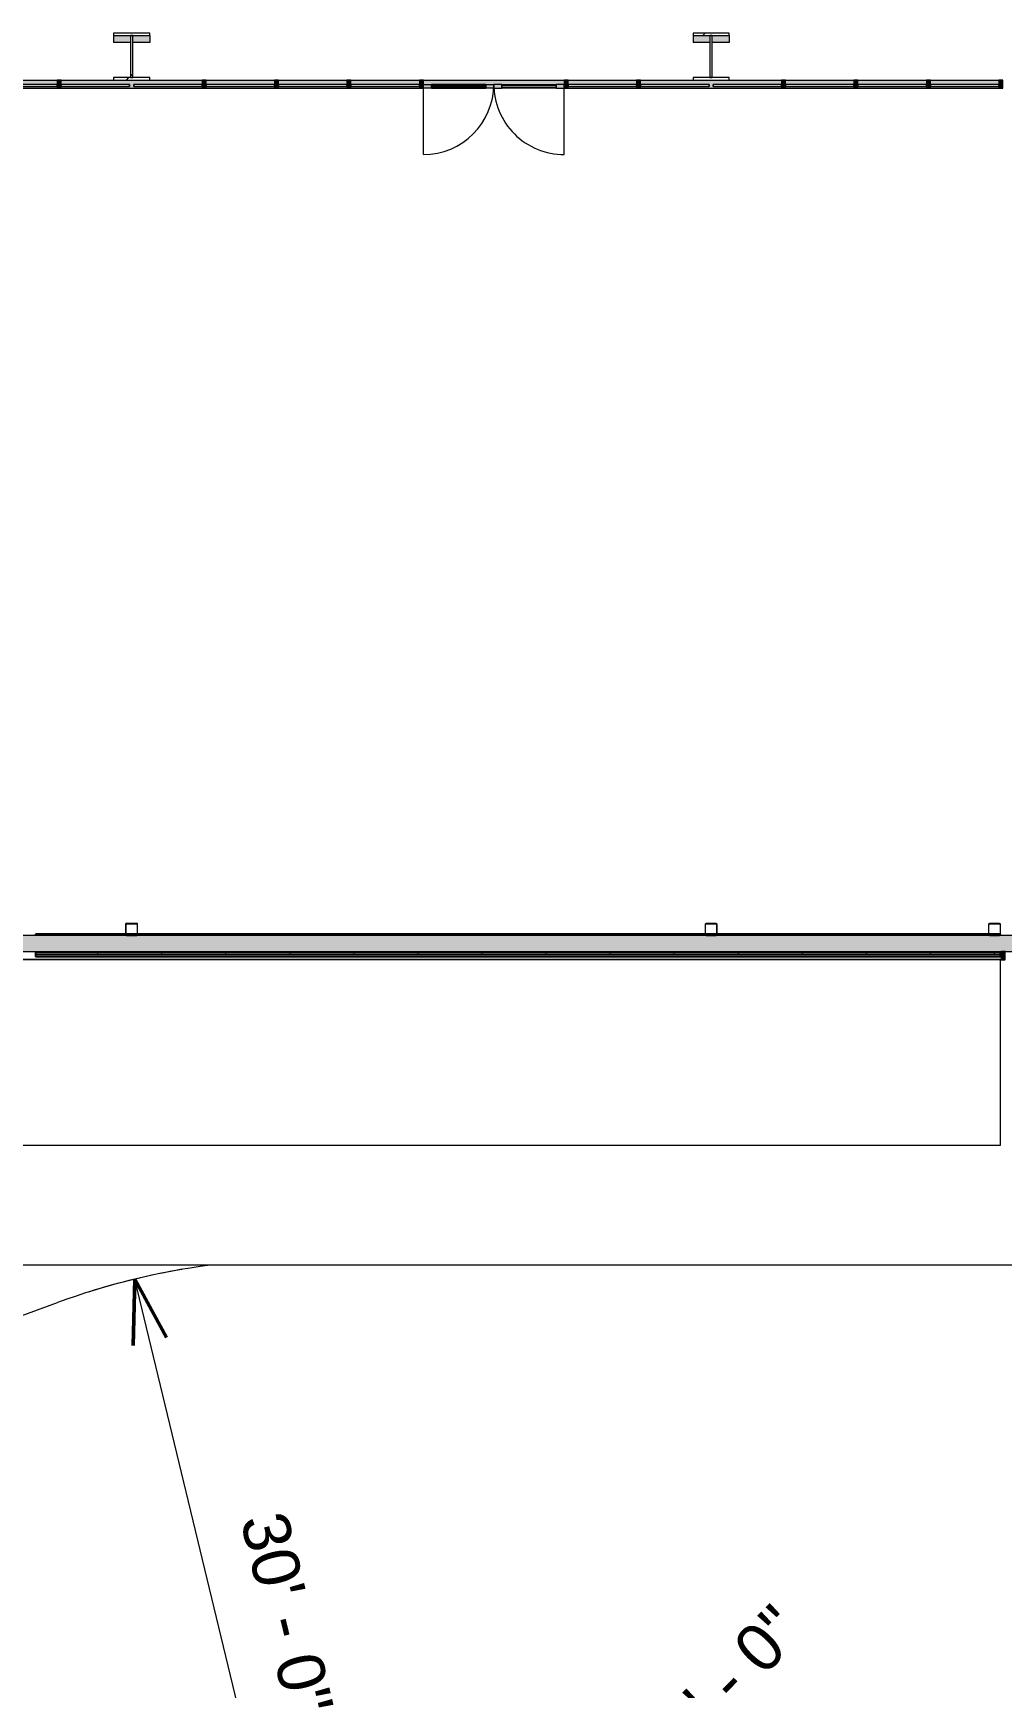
# Model space of a CAD drawing. Header units: inches. Extents: x 20461 to 27285, y -26063 to -19005.
# Drawn here: x 23616 to 24100, y -23163 to -22337 of the extents above; entities that cross this region are included whole.
import ezdxf

# ---------------------------------------------------------------- set-up
doc = ezdxf.new("R2010")
doc.units = ezdxf.units.IN
doc.header["$MEASUREMENT"] = 0
for name, color, linetype, lineweight in [('A-ANNO-DIMS', 211, 'Continuous', 9), ('A-ANNO-DIMS-256', 211, 'Continuous', 9), ('A-DOOR', 31, 'Continuous', 9), ('A-GLAZ-CURT', 52, 'Continuous', 9), ('A-GLAZ-CWMG', 51, 'Continuous', 9), ('A-WALL', 113, 'Continuous', 9), ('A-WALL-PATT', 111, 'Continuous', 25), ('C-BLDG-PADS', 91, 'Continuous', 9), ('C-TOPO', 7, 'Continuous', 9), ('Conc', 7, 'Continuous', 9), ('EOP-PR', 4, 'Continuous', 9), ('L-SITE-WALL', 31, 'Continuous', 9), ('S-BEAM', 12, 'Continuous', 9), ('S-COLS', 52, 'Continuous', 9)]:
    doc.layers.add(name, color=color, linetype=linetype, lineweight=lineweight)
doc.styles.add('Arial_1', font='arial.ttf', dxfattribs={"height": 23.60479})
doc.dimstyles.new('Arrow_-_3_32__Arial', dxfattribs={"dimscale": 12, "dimtxt": 24, "dimasz": 2.666667, "dimexe": 2, "dimexo": 0, "dimgap": 1.333333, "dimtad": 1, "dimjust": 3, "dimdec": 5, "dimrnd": 0.03125, "dimzin": 1, "dimdsep": 46, "dimlunit": 4, "dimtxsty": 'Arial_1', "dimblk1": 'OPEN30', "dimblk2": 'OPEN30', "dimsah": 1, "dimcen": 0.09, "dimazin": 0, "dimtfac": 1, "dimtdec": 4, "dimtix": 1, "dimtmove": 0, "dimatfit": 2, "dimfxl": 1, "dimtvp": 1, "dimtfill": 1, "dimfrac": 2, "dimtolj": 1, "dimtzin": 0, "dimarcsym": 2})
doc.dimstyles.new('Arrow_-_3_32__Arial_1', dxfattribs={"dimscale": 12, "dimtxt": 24, "dimasz": 2.666667, "dimexe": 2, "dimexo": 0, "dimgap": 1.333333, "dimtad": 1, "dimjust": 3, "dimdec": 5, "dimrnd": 0.03125, "dimzin": 1, "dimdsep": 46, "dimlunit": 4, "dimtxsty": 'Arial_1', "dimblk1": 'OPEN30', "dimblk2": 'OPEN30', "dimsah": 1, "dimcen": 0.09, "dimazin": 0, "dimtfac": 1, "dimtdec": 4, "dimtix": 1, "dimtmove": 0, "dimatfit": 2, "dimfxl": 1, "dimtvp": 1, "dimtfill": 1, "dimfrac": 2, "dimtolj": 1, "dimtzin": 0, "dimarcsym": 2})
pattern_1 = [(45, (0, 0), (-25.342707, 25.342707), []), (45, (0, 38.4), (-25.342707, 25.342707), [])]

# ---------------------------------------------------------------- blocks, each defined once
blk = doc.blocks.new('HSS-Hollow Structural Section-Column - HSS6X6X1_4-V2-Site Plan - Phase 1')
at = {"layer": 'S-COLS', "lineweight": 15}
for p, q in [((-3, 2.534), (-3, -2.534)), ((-2.767, -2.534), (-2.767, 2.534)), ((2.534, 3), (-2.534, 3)), ((-2.534, 2.767), (2.534, 2.767)), ((2.767, 2.534), (2.767, -2.534)), ((3, -2.534), (3, 2.534)), ((2.534, -2.767), (-2.534, -2.767)), ((-2.534, -3), (2.534, -3))]:
    blk.add_line(p, q, dxfattribs=at)
for centre, radius, start, end in [((-2.534, 2.534), 0.466, 90, 180), ((-2.534, 2.534), 0.233, 90, 180), ((2.534, 2.534), 0.466, 360, 90), ((2.534, 2.534), 0.233, 0, 90), ((-2.534, -2.534), 0.466, 180, 270), ((-2.534, -2.534), 0.233, 180, 270), ((2.534, -2.534), 0.466, 270, 360), ((2.534, -2.534), 0.233, 270, 360)]:
    blk.add_arc(centre, radius, start, end, dxfattribs=at)
blk = doc.blocks.new('HSS-Hollow Structural Section-Column - HSS6X6X1_4-V3-Site Plan - Phase 1')
at = {"layer": 'S-COLS'}
h = blk.add_hatch(dxfattribs=at)
h.set_pattern_fill('FP_3', color=256, style=0, pattern_type=2)
h.set_pattern_definition([(225, (23954.39, -22784.303), (25.342707, -25.342707), []), (225, (23954.39, -22822.703), (25.342707, -25.342707), [])])
h.paths.add_polyline_path([(-2.53, 3), (-2.86, 2.86), (-3, 2.53), (-2.7, 2.7)], flags=0)
h.paths.add_polyline_path([(2.53, 3), (-2.53, 3), (-2.53, 2.77), (2.53, 2.77)], flags=0)
h.paths.add_polyline_path([(2.53, 3), (2.7, 2.7), (3, 2.53), (2.86, 2.86)], flags=0)
h.paths.add_polyline_path([(3, -2.53), (2.7, -2.7), (2.53, -3), (2.86, -2.86)], flags=0)
h.paths.add_polyline_path([(2.77, 2.53), (2.77, -2.53), (3, -2.53), (3, 2.53)], flags=0)
h.paths.add_polyline_path([(-3, -2.53), (-2.86, -2.86), (-2.53, -3), (-2.7, -2.7)], flags=0)
h.paths.add_polyline_path([(-2.77, 2.53), (-3, 2.53), (-3, -2.53), (-2.77, -2.53)], flags=0)
h.paths.add_polyline_path([(-2.53, -2.77), (-2.53, -3), (2.53, -3), (2.53, -2.77)], flags=0)
at = {"layer": 'S-COLS', "lineweight": 15}
for p, q in [((-3, 2.53), (-3, -2.53)), ((-2.77, -2.53), (-2.77, 2.53)), ((2.53, 3), (-2.53, 3)), ((-2.53, 2.77), (2.53, 2.77)), ((2.77, 2.53), (2.77, -2.53)), ((3, -2.53), (3, 2.53)), ((2.53, -2.77), (-2.53, -2.77)), ((-2.53, -3), (2.53, -3))]:
    blk.add_line(p, q, dxfattribs=at)
for centre, radius, start, end in [((-2.53, 2.53), 0.466, 90, 180), ((-2.53, 2.53), 0.233, 90, 180), ((2.53, 2.53), 0.466, 360, 90), ((2.53, 2.53), 0.233, 0, 90), ((-2.53, -2.53), 0.466, 180, 270), ((-2.53, -2.53), 0.233, 180, 270), ((2.53, -2.53), 0.466, 270, 360), ((2.53, -2.53), 0.233, 270, 360)]:
    blk.add_arc(centre, radius, start, end, dxfattribs=at)
blk = doc.blocks.new('Girt_C - 8_D-767115-Site Plan - Phase 1')
at = {"layer": 'S-BEAM'}
for points in [[(24526.39, -22787.49), (24526.39, -22787.3), (22076.14, -22787.4), (22076.14, -22787.49), (24368.72, -22787.49)], [(24526.39, -22795.12), (24526.39, -22787.49), (22076.14, -22787.49), (22076.14, -22795.12), (24368.72, -22795.12)], [(24526.39, -22795.3), (24526.39, -22795.12), (22076.14, -22795.21), (22076.14, -22795.3), (24368.72, -22795.3)]]:
    blk.add_hatch(color=256, dxfattribs=at).paths.add_polyline_path(points, flags=0)
for p, q in [((23662.36, -22787.3), (23377.92, -22787.3)), ((23951.86, -22787.3), (23667.42, -22787.3)), ((24093.48, -22787.3), (23956.92, -22787.3)), ((24241.36, -22787.3), (24098.55, -22787.3)), ((22076.14, -22795.3), (24526.39, -22795.3))]:
    blk.add_line(p, q, dxfattribs=at)
blk = doc.blocks.new('System Panel - Glazed-809284-Site Plan - Phase 1')
at = {"layer": 'A-GLAZ-CURT', "transparency": 33554649}
blk.add_hatch(color=256, dxfattribs=at).paths.add_polyline_path([(-17.09, 1.25), (-17.09, 0.25), (17.09, 0.25), (17.09, 1.25)], flags=0)
at = {"layer": 'A-GLAZ-CURT'}
for p, q in [((17.09, 1.25), (-17.09, 1.25)), ((-17.09, 1.25), (-17.09, 0.25)), ((-17.09, 0.25), (-17.09, 1.25)), ((17.09, 1.25), (-17.09, 1.25)), ((-17.09, 0.25), (17.09, 0.25)), ((-17.09, 0.25), (17.09, 0.25)), ((17.09, 0.25), (17.09, 1.25)), ((17.09, 1.25), (17.09, 0.25))]:
    blk.add_line(p, q, dxfattribs=at)
blk = doc.blocks.new('Rectangular Mullion - Rectangular Mullion 1-V16-Site Plan - Phase 1')
at = {"layer": 'A-GLAZ-CWMG'}
h = blk.add_hatch(color=256, dxfattribs=at)
h.paths.add_polyline_path([(24462.02, -22364.05), (24496.2, -22364.05), (24496.2, -22363.3), (24462.02, -22363.3)], flags=0)
h.paths.add_polyline_path([(24462.02, -22362.3), (24496.2, -22362.3), (24496.2, -22360.05), (24462.02, -22360.05)], flags=0)
blk.add_hatch(color=256, dxfattribs=at).paths.add_polyline_path([(24496.2, -22363.3), (24496.2, -22362.3), (24462.02, -22362.3), (24462.02, -22363.3)], flags=0)
for p, q in [((24462.02, -22360.05), (24496.2, -22360.05)), ((24462.02, -22364.05), (24496.2, -22364.05))]:
    blk.add_line(p, q, dxfattribs=at)
blk = doc.blocks.new('Rectangular Mullion - Rectangular Mullion 1-809282-Site Plan - Phase 1')
at = {"layer": 'A-GLAZ-CWMG'}
blk.add_hatch(color=256, dxfattribs=at).paths.add_polyline_path([(-1, -2), (-1, 2), (1, 2), (1, -2)], flags=0)
at = {"layer": 'A-GLAZ-CWMG', "lineweight": 13}
for p, q in [((-1, 2), (1, 2)), ((-1, -2), (-1, 2)), ((1, 2), (1, -2)), ((1, -2), (-1, -2))]:
    blk.add_line(p, q, dxfattribs=at)
blk = doc.blocks.new('System Panel - Glazed-V14-Site Plan - Phase 1')
at = {"layer": 'A-GLAZ-CURT', "transparency": 33554649}
blk.add_hatch(color=256, dxfattribs=at).paths.add_polyline_path([(-17.09, 1.25), (-17.09, 0.25), (17.09, 0.25), (17.09, 1.25)], flags=0)
at = {"layer": 'A-GLAZ-CURT'}
for p, q in [((17.09, 1.25), (-17.09, 1.25)), ((-17.09, 1.25), (-17.09, 0.25)), ((-17.09, 0.25), (-17.09, 1.25)), ((17.09, 1.25), (-17.09, 1.25)), ((-17.09, 0.25), (17.09, 0.25)), ((-17.09, 0.25), (17.09, 0.25)), ((17.09, 0.25), (17.09, 1.25)), ((17.09, 1.25), (17.09, 0.25))]:
    blk.add_line(p, q, dxfattribs=at)
blk = doc.blocks.new('System Panel - Glazed-V15-Site Plan - Phase 1')
at = {"layer": 'A-GLAZ-CURT', "transparency": 33554649}
blk.add_hatch(color=256, dxfattribs=at).paths.add_polyline_path([(-17.09, 1.25), (-17.09, 0.25), (17.09, 0.25), (17.09, 1.25)], flags=0)
at = {"layer": 'A-GLAZ-CURT'}
for p, q in [((17.09, 1.25), (-17.09, 1.25)), ((-17.09, 1.25), (-17.09, 0.25)), ((-17.09, 0.25), (-17.09, 1.25)), ((17.09, 1.25), (-17.09, 1.25)), ((-17.09, 0.25), (17.09, 0.25)), ((-17.09, 0.25), (17.09, 0.25)), ((17.09, 0.25), (17.09, 1.25)), ((17.09, 1.25), (17.09, 0.25))]:
    blk.add_line(p, q, dxfattribs=at)
blk = doc.blocks.new('Door_Single_Storefront - one-809285-Site Plan - Phase 1')
at = {"layer": 'A-DOOR'}
h = blk.add_hatch(color=256, dxfattribs=at)
h.paths.add_polyline_path([(13.59375, 2), (13.59375, 0.25), (17.59375, 0.25), (17.59375, 2)], flags=0)
h.paths.add_polyline_path([(-17.59375, 2), (-17.59375, 0.25), (-13.59375, 0.25), (-13.59375, 2)], flags=0)
h = blk.add_hatch(color=256, dxfattribs=at)
h.paths.add_polyline_path([(13.59375, 2), (-13.59375, 2), (-13.59375, 1.5), (13.59375, 1.5)], flags=0)
h.paths.add_polyline_path([(1.32823, 0.75), (-13.59375, 0.75), (-13.59375, 0.25), (13.59375, 0.25), (13.59375, 0.75)], flags=0)
blk.add_hatch(color=256, dxfattribs=at).paths.add_polyline_path([(1.32823, 1.5), (-13.59375, 1.5), (-13.59375, 0.75), (13.59375, 0.75), (13.59375, 1.5)], flags=0)
for p, q in [((-17.59375, 35.1875), (-17.59375, 0)), ((-13.59375, 2), (-17.59375, 2)), ((-17.59375, 2), (-17.59375, 0.25)), ((-17.59375, 0.25), (-13.59375, 0.25)), ((-13.59375, 0.25), (-13.59375, 2)), ((-13.59375, 2), (13.59375, 2)), ((13.59375, 1.5), (-13.59375, 1.5)), ((-13.59375, 1.5), (-13.59375, 0.75)), ((-13.59375, 0.75), (13.59375, 0.75)), ((13.59375, 0.25), (-13.59375, 0.25)), ((17.59375, 2), (13.59375, 2)), ((13.59375, 2), (13.59375, 0.25)), ((13.59375, 0.75), (13.59375, 1.5)), ((13.59375, 0.25), (17.59375, 0.25)), ((17.59375, 0.25), (17.59375, 2))]:
    blk.add_line(p, q, dxfattribs=at)
blk.add_arc((-17.59375, 0), 35.1875, 360, 90, dxfattribs=at)
blk = doc.blocks.new('Door_Single_Storefront - one-809286-Site Plan - Phase 1')
at = {"layer": 'A-DOOR'}
h = blk.add_hatch(color=256, dxfattribs=at)
h.paths.add_polyline_path([(13.59375, -2), (17.59375, -2), (17.59375, -0.25), (13.59375, -0.25)], flags=0)
h.paths.add_polyline_path([(-17.59375, -2), (-13.59375, -2), (-13.59375, -0.25), (-17.59375, -0.25)], flags=0)
h = blk.add_hatch(color=256, dxfattribs=at)
h.paths.add_polyline_path([(13.59375, -2), (13.59375, -1.5), (-13.59375, -1.5), (-13.59375, -2)], flags=0)
h.paths.add_polyline_path([(13.59375, -0.75), (13.59375, -0.25), (-13.59375, -0.25), (-13.59375, -0.75)], flags=0)
blk.add_hatch(color=256, dxfattribs=at).paths.add_polyline_path([(13.59375, -1.5), (13.59375, -0.75), (-13.59375, -0.75), (-13.59375, -1.5)], flags=0)
for p, q in [((-17.59375, -35.1875), (-17.59375, 0)), ((-17.59375, -2), (-17.59375, -0.25)), ((-17.59375, -0.25), (-13.59375, -0.25)), ((-13.59375, -2), (-17.59375, -2)), ((-13.59375, -0.25), (-13.59375, -2)), ((13.59375, -0.25), (-13.59375, -0.25)), ((-13.59375, -1.5), (-13.59375, -0.75)), ((-13.59375, -0.75), (13.59375, -0.75)), ((13.59375, -1.5), (-13.59375, -1.5)), ((-13.59375, -2), (13.59375, -2)), ((13.59375, -2), (13.59375, -0.25)), ((13.59375, -0.25), (17.59375, -0.25)), ((13.59375, -0.75), (13.59375, -1.5)), ((17.59375, -2), (13.59375, -2)), ((17.59375, -0.25), (17.59375, -2))]:
    blk.add_line(p, q, dxfattribs=at)
blk.add_arc((-17.59375, 0), 35.1875, 270, 0, dxfattribs=at)
blk = doc.blocks.new('Rectangular Mullion - Rectangular Mullion 1-V17-Site Plan - Phase 1')
at = {"layer": 'A-GLAZ-CWMG'}
for points in [[(24279.08, -22364.05), (24279.08, -22363.3), (24244.89, -22363.3), (24244.89, -22362.3), (24279.08, -22362.3), (24279.08, -22360.05), (24243.89, -22360.05), (24243.89, -22364.05), (24244.89, -22364.05)], [(24279.08, -22363.3), (24279.08, -22362.3), (24244.89, -22362.3), (24244.89, -22363.3)]]:
    blk.add_hatch(color=256, dxfattribs=at).paths.add_polyline_path(points, flags=0)
for p, q in [((24252.89, -22360.05), (24279.08, -22360.05)), ((24243.89, -22364.05), (24279.08, -22364.05))]:
    blk.add_line(p, q, dxfattribs=at)
blk = doc.blocks.new('Rectangular Mullion - Rectangular Mullion 1-V20-Site Plan - Phase 1')
at = {"layer": 'A-GLAZ-CWMG'}
for points in [[(24242.89, -22364.05), (24243.89, -22364.05), (24243.89, -22360.05), (24208.7, -22360.05), (24208.7, -22362.3), (24242.89, -22362.3), (24242.89, -22363.3), (24208.7, -22363.3), (24208.7, -22364.05)], [(24242.89, -22363.3), (24242.89, -22362.3), (24208.7, -22362.3), (24208.7, -22363.3)]]:
    blk.add_hatch(color=256, dxfattribs=at).paths.add_polyline_path(points, flags=0)
for p, q in [((24208.7, -22360.05), (24234.89, -22360.05)), ((24208.7, -22364.05), (24243.89, -22364.05))]:
    blk.add_line(p, q, dxfattribs=at)
blk = doc.blocks.new('Rectangular Mullion - Rectangular Mullion 1-769168-Site Plan - Phase 1')
at = {"layer": 'A-GLAZ-CWMG'}
blk.add_hatch(color=256, dxfattribs=at).paths.add_polyline_path([(24368.72, -22362.3), (24387.64, -22362.3), (24387.64, -22360.05), (24352.45, -22360.05), (24352.45, -22362.3), (24356.45, -22362.3)], flags=0)
blk.add_line((24352.45, -22360.05), (24387.64, -22360.05), dxfattribs=at)
blk = doc.blocks.new('Rectangular Mullion - Rectangular Mullion 1-769169-Site Plan - Phase 1')
at = {"layer": 'A-GLAZ-CWMG'}
blk.add_hatch(color=256, dxfattribs=at).paths.add_polyline_path([(24348.45, -22362.3), (24352.45, -22362.3), (24352.45, -22360.05), (24317.27, -22360.05), (24317.27, -22362.3), (24321.27, -22362.3)], flags=0)
blk.add_line((24317.27, -22360.05), (24352.45, -22360.05), dxfattribs=at)
blk = doc.blocks.new('Rectangular Mullion - Rectangular Mullion 1-V18-Site Plan - Phase 1')
at = {"layer": 'A-GLAZ-CWMG'}
blk.add_hatch(color=256, dxfattribs=at).paths.add_polyline_path([(-1, -2), (-1, 2), (1, 2), (1, -2)], flags=0)
at = {"layer": 'A-GLAZ-CWMG', "lineweight": 13}
for p, q in [((-1, 2), (1, 2)), ((-1, -2), (-1, 2)), ((1, 2), (1, -0.25)), ((1, -2), (-1, -2))]:
    blk.add_line(p, q, dxfattribs=at)
blk = doc.blocks.new('Rectangular Mullion - Rectangular Mullion 1-V19-Site Plan - Phase 1')
at = {"layer": 'A-GLAZ-CWMG'}
blk.add_hatch(color=256, dxfattribs=at).paths.add_polyline_path([(-1, -2), (-1, 2), (1, 2), (1, -2)], flags=0)
at = {"layer": 'A-GLAZ-CWMG', "lineweight": 13}
for p, q in [((-1, 2), (1, 2)), ((-1, -0.25), (-1, 2)), ((1, 2), (1, -2)), ((1, -2), (-1, -2))]:
    blk.add_line(p, q, dxfattribs=at)
blk = doc.blocks.new('HSS-Hollow Structural Section-Column - HSS6X6X1_4-V24-Site Plan - Phase 1')
at = {"layer": 'S-COLS'}
h = blk.add_hatch(dxfattribs=at)
h.set_pattern_fill('FP_10', color=256, style=0, pattern_type=2)
h.set_pattern_definition([(225, (24096.015, -22784.303), (25.342707, -25.342707), []), (225, (24096.015, -22822.703), (25.342707, -25.342707), [])])
h.paths.add_polyline_path([(-2.53, 3), (-2.86, 2.86), (-3, 2.53), (-2.7, 2.7)], flags=0)
h.paths.add_polyline_path([(2.53, 3), (2.7, 2.7), (3, 2.53), (2.86, 2.86)], flags=0)
h.paths.add_polyline_path([(-2.53, 3), (-2.53, 2.77), (2.53, 2.77), (2.53, 3)], flags=0)
h.paths.add_polyline_path([(-3, -2.53), (-2.86, -2.86), (-2.53, -3), (-2.7, -2.7)], flags=0)
h.paths.add_polyline_path([(-3, 2.53), (-3, -2.53), (-2.77, -2.53), (-2.77, 2.53)], flags=0)
h.paths.add_polyline_path([(3, -2.53), (2.7, -2.7), (2.53, -3), (2.86, -2.86)], flags=0)
h.paths.add_polyline_path([(2.77, 2.53), (2.77, -2.53), (3, -2.53), (3, 2.53)], flags=0)
h.paths.add_polyline_path([(-2.53, -2.77), (-2.53, -3), (2.53, -3), (2.53, -2.77)], flags=0)
at = {"layer": 'S-COLS', "lineweight": 15}
for p, q in [((-3, 2.53), (-3, -2.53)), ((-2.77, -2.53), (-2.77, 2.53)), ((2.53, 3), (-2.53, 3)), ((-2.53, 2.77), (2.53, 2.77)), ((2.77, 2.53), (2.77, -2.53)), ((3, -2.53), (3, 2.53)), ((2.53, -2.77), (-2.53, -2.77)), ((-2.53, -3), (2.53, -3))]:
    blk.add_line(p, q, dxfattribs=at)
for centre, radius, start, end in [((-2.53, 2.53), 0.466, 90, 180), ((-2.53, 2.53), 0.233, 90, 180), ((2.53, 2.53), 0.466, 360, 90), ((2.53, 2.53), 0.233, 0, 90), ((-2.53, -2.53), 0.466, 180, 270), ((-2.53, -2.53), 0.233, 180, 270), ((2.53, -2.53), 0.466, 270, 360), ((2.53, -2.53), 0.233, 270, 360)]:
    blk.add_arc(centre, radius, start, end, dxfattribs=at)
blk = doc.blocks.new('Rectangular Mullion - Rectangular Mullion 1-827436-Site Plan - Phase 1')
at = {"layer": 'A-GLAZ-CWMG'}
blk.add_hatch(color=256, dxfattribs=at).paths.add_polyline_path([(-2, -2), (-2, 2), (0, 2), (0, -2)], flags=0)
at = {"layer": 'A-GLAZ-CWMG', "lineweight": 13}
for p, q in [((-2, 2), (0, 2)), ((-2, -2), (-2, 2)), ((0, 2), (0, -2)), ((0, -2), (-2, -2))]:
    blk.add_line(p, q, dxfattribs=at)
blk = doc.blocks.new('DIMBLOCK13-Site Plan - Phase 1')
at = {"layer": 'A-ANNO-DIMS-256', "lineweight": 50}
for q in [(23911.17, -23267.22), (23923.45, -23279.19)]:
    blk.add_line((23939.64, -23250.29), q, dxfattribs=at)
at = {"layer": 'A-ANNO-DIMS-256'}
for p, q in [((23914.22, -23253.44), (23914.81, -23298.69)), ((23914.52, -23276.07), (23939.64, -23250.29)), ((23937.14, -23275.78), (23891.89, -23276.36))]:
    blk.add_line(p, q, dxfattribs=at)
blk.add_arc((23914.52, -23276.07), 36, 7.54106, 83.93543, dxfattribs=at)
blk.add_ellipse((23968.17, -23221.02), major_axis=(41.09, 42.16), ratio=0.793067, start_param=1.570796, end_param=3.141593, dxfattribs=at)
at = {"layer": 'A-ANNO-DIMS-256', "color": 0, "insert": (23926.02, -23179.95), "char_height": 23.605, "width": 100.5785, "attachment_point": 1, "rotation": 45.73825, "line_spacing_factor": 0.938532, "style": 'Arial_1', "bg_fill": 3, "box_fill_scale": 1.25, "bg_fill_color": 0, "bg_fill_transparency": 0}
blk.add_mtext('3\' - 0"', dxfattribs=at)
blk = doc.blocks.new('_Open30')
at = {"color": 0, "linetype": 'ByBlock', "lineweight": -2}
for p, q in [((-1, 0.268), (0, 0)), ((0, 0), (-1, -0.268)), ((0, 0), (-1, 0))]:
    blk.add_line(p, q, dxfattribs=at)
blk = doc.blocks.new('DIMBLOCK60-Site Plan - Phase 1')
at = {"layer": 'A-ANNO-DIMS-256', "lineweight": 50}
for q in [(23665.6, -22992.17), (23682.26, -22988.14)]:
    blk.add_line((23666.41, -22959.05), q, dxfattribs=at)
at = {"layer": 'A-ANNO-DIMS-256'}
for p, q in [((23750.97, -23308.98), (23666.41, -22959.05)), ((23762.77, -23289.67), (23739.18, -23328.29)), ((23731.66, -23297.18), (23770.28, -23320.77))]:
    blk.add_line(p, q, dxfattribs=at)
blk.add_arc((23750.97, -23308.98), 360, 99.76521, 107.40465, dxfattribs=at)
at = {"layer": 'A-ANNO-DIMS-256', "color": 0, "insert": (23742.04, -23073.53), "char_height": 23.605, "width": 122.2892, "attachment_point": 1, "rotation": 283.58493, "line_spacing_factor": 0.938532, "style": 'Arial_1', "bg_fill": 3, "box_fill_scale": 1.25, "bg_fill_color": 0, "bg_fill_transparency": 0}
blk.add_mtext('30\' - 0"', dxfattribs=at)

msp = doc.modelspace()

# ---------------------------------------------------------------- hatches: boundary and pattern name
at = {"layer": 'A-WALL-PATT', "lineweight": 9}
h = msp.add_hatch(dxfattribs=at)
h.set_pattern_fill('FP_8', color=256, style=0, pattern_type=2)
h.set_pattern_definition([(0, (0, 0), (0, 32), []), (90, (0, 0), (-32, 2e-15), [])])
h.paths.add_polyline_path([(23616.765225, -22796.80281), (24099.015225, -22796.80281), (24099.015225, -22796.05281), (23616.765225, -22796.05281)], flags=0)
at = {"layer": 'L-SITE-WALL', "lineweight": 5}
h = msp.add_hatch(color=256, dxfattribs=at)
h.paths.add_polyline_path([(23662.356225, -22787.30281), (23662.026714, -22787.166322), (23662.026714, -22786.911458), (23662.228793, -22787.06981)], flags=0)
h.paths.add_polyline_path([(23951.856225, -22787.30281), (23951.526714, -22787.166322), (23951.390225, -22786.83681), (23951.728793, -22787.06981)], flags=0)
h.paths.add_polyline_path([(24093.481225, -22787.30281), (24093.151714, -22787.166322), (24093.015225, -22786.83681), (24093.353793, -22787.06981)], flags=0)
h.paths.add_polyline_path([(23616.765225, -22787.30281), (23662.356225, -22787.30281), (23662.356225, -22787.06981), (23667.424225, -22787.06981), (23667.424225, -22787.30281), (23951.856225, -22787.30281), (23951.856225, -22787.06981), (23956.924225, -22787.06981), (23956.924225, -22787.30281), (24093.481225, -22787.30281), (24093.481225, -22787.06981), (24098.549225, -22787.06981), (24098.549225, -22787.30281), (24099.015225, -22787.30281), (24099.015225, -22786.83681), (24098.782225, -22786.83681), (24098.713981, -22786.67781), (24093.248225, -22786.67781), (24093.248225, -22786.83681), (24093.015225, -22786.83681), (24092.949365, -22786.67781), (23957.390225, -22786.67781), (23957.390225, -22786.83681), (23957.157225, -22786.83681), (23957.088981, -22786.67781), (23951.623225, -22786.67781), (23951.623225, -22786.83681), (23951.390225, -22786.83681), (23951.324365, -22786.67781), (23667.890225, -22786.67781), (23667.890225, -22786.83681), (23667.657225, -22786.83681), (23667.588981, -22786.67781), (23662.123225, -22786.67781), (23662.026714, -22786.83681), (23661.890225, -22786.83681), (23661.824365, -22786.67781), (23616.765225, -22786.67781), (23616.765225, -22787.166322)], flags=0)
h.paths.add_polyline_path([(23667.424225, -22787.30281), (23667.657225, -22786.964242), (23667.821981, -22787.001566), (23667.657225, -22787.206299), (23667.588981, -22787.234566)], flags=0)
h.paths.add_polyline_path([(24098.549225, -22787.30281), (24098.782225, -22786.964242), (24098.946981, -22787.001566), (24098.782225, -22787.206299), (24098.713981, -22787.234566)], flags=0)
h.paths.add_polyline_path([(23956.924225, -22787.30281), (23957.157225, -22786.964242), (23957.321981, -22787.001566), (23957.157225, -22787.206299), (23957.088981, -22787.234566)], flags=0)
for points in [[(23616.765225, -22796.05281), (24099.015225, -22796.05281), (24099.015225, -22795.30281), (23616.765225, -22795.30281)], [(23616.765225, -22797.67781), (24099.015225, -22797.67781), (24099.015225, -22796.80281), (23616.765225, -22796.80281)]]:
    msp.add_hatch(color=256, dxfattribs=at).paths.add_polyline_path(points, flags=0)
at = {"layer": 'L-SITE-WALL'}
msp.add_hatch(color=256, dxfattribs=at).paths.add_polyline_path([(23616.765225, -22797.92781), (24099.015225, -22797.92781), (24099.015225, -22797.67781), (23616.765225, -22797.67781)], flags=0)
at = {"layer": 'S-COLS'}
h = msp.add_hatch(dxfattribs=at)
h.set_pattern_fill('FP_1', color=256, style=0, pattern_type=2)
h.set_pattern_definition(pattern_1)
h.paths.add_polyline_path([(23963.390225, -22337.802767), (23963.390225, -22336.549442), (23945.390225, -22336.549442), (23945.390225, -22337.802767)], flags=0)
at = {"layer": 'S-COLS', "lineweight": 5}
h = msp.add_hatch(color=256, dxfattribs=at)
h.paths.add_polyline_path([(23664.265225, -22341.306135), (23664.265225, -22337.802767), (23655.890225, -22337.802767), (23655.890225, -22341.306135)], flags=0)
h.paths.add_polyline_path([(23673.890225, -22341.306135), (23673.890225, -22337.802767), (23665.515225, -22337.802767), (23665.515225, -22341.306135)], flags=0)
at = {"layer": 'S-COLS'}
h = msp.add_hatch(dxfattribs=at)
h.set_pattern_fill('FP_1', color=256, style=0, pattern_type=2)
h.set_pattern_definition(pattern_1)
h.paths.add_polyline_path([(23665.515225, -22358.80281), (23665.515225, -22337.802767), (23664.265225, -22337.802767), (23664.265225, -22358.80281)], flags=0)
at = {"layer": 'S-COLS', "lineweight": 5}
h = msp.add_hatch(color=256, dxfattribs=at)
h.paths.add_polyline_path([(23953.765225, -22341.306135), (23953.765225, -22337.802767), (23945.390225, -22337.802767), (23945.390225, -22341.306135)], flags=0)
h.paths.add_polyline_path([(23963.390225, -22341.306135), (23963.390225, -22337.802767), (23955.015225, -22337.802767), (23955.015225, -22341.306135)], flags=0)
at = {"layer": 'S-COLS'}
h = msp.add_hatch(dxfattribs=at)
h.set_pattern_fill('FP_1', color=256, style=0, pattern_type=2)
h.set_pattern_definition(pattern_1)
h.paths.add_polyline_path([(23673.890225, -22360.05281), (23673.890225, -22358.80281), (23655.890225, -22358.80281), (23655.890225, -22360.05281)], flags=0)

# ---------------------------------------------------------------- linework, layer by layer
at = {"layer": 'A-WALL'}
for p, q in [((24099.015225, -22796.05281), (23616.765225, -22796.05281)), ((24099.015225, -22796.80281), (23616.765225, -22796.80281)), ((24099.015225, -22797.67781), (23616.765225, -22797.67781))]:
    msp.add_line(p, q, dxfattribs=at)
at = {"layer": 'C-BLDG-PADS'}
msp.add_line((22061.265225, -22799.30281), (24099.265225, -22799.30281), dxfattribs=at)
at = {"layer": 'C-TOPO'}
msp.add_line((24099.265225, -22799.302734), (23435.34082, -22799.302734), dxfattribs=at)
at = {"layer": 'Conc'}
for p, q in [((24099.015225, -22892.067479), (24099.015225, -22799.42781)), ((22057.515225, -22892.067479), (24099.015225, -22892.067479)), ((26285.490625, -22952.067479), (21911.235225, -22952.067479))]:
    msp.add_line(p, q, dxfattribs=at)
at = {"layer": 'EOP-PR'}
msp.add_line((23323.734971, -23081.374897), (23627.845515, -22970.687711), dxfattribs=at)
msp.add_arc((23750.972767, -23308.977055), 360, 97.512882564, 110, dxfattribs=at)
at = {"layer": 'L-SITE-WALL', "lineweight": 25}
for p, q in [((23661.890225, -22786.67781), (23616.765225, -22786.67781)), ((23616.765225, -22786.67781), (23616.765225, -22787.327931)), ((23667.664535, -22786.67781), (23662.115915, -22786.67781)), ((23951.390225, -22786.67781), (23667.890225, -22786.67781)), ((23957.164535, -22786.67781), (23951.615915, -22786.67781)), ((24093.015225, -22786.67781), (23957.390225, -22786.67781)), ((24098.789535, -22786.67781), (24093.240915, -22786.67781)), ((24099.015225, -22787.339901), (24099.015225, -22786.83681)), ((23616.765225, -22795.27769), (23616.765225, -22797.92781)), ((23616.765225, -22797.92781), (24099.015225, -22797.92781)), ((24099.015225, -22797.92781), (24099.015225, -22795.27769))]:
    msp.add_line(p, q, dxfattribs=at)
at = {"layer": 'S-COLS', "lineweight": 15}
for p, q in [((23673.890225, -22336.549442), (23655.890225, -22336.549442)), ((23655.890225, -22336.549442), (23655.890225, -22337.802767)), ((23673.890225, -22337.802767), (23673.890225, -22336.549442)), ((23963.390225, -22336.549442), (23945.390225, -22336.549442)), ((23945.390225, -22336.549442), (23945.390225, -22337.802767)), ((23963.390225, -22337.802767), (23963.390225, -22336.549442)), ((23655.890225, -22337.802767), (23673.890225, -22337.802767)), ((23665.515225, -22337.802767), (23664.265225, -22337.802767)), ((23664.265225, -22337.802767), (23664.265225, -22358.80281)), ((23665.515225, -22358.80281), (23665.515225, -22337.802767)), ((23945.390225, -22337.802767), (23963.390225, -22337.802767)), ((23955.015225, -22337.802767), (23953.765225, -22337.802767)), ((23953.765225, -22337.802767), (23953.765225, -22358.80281)), ((23955.015225, -22358.80281), (23955.015225, -22337.802767)), ((23655.890225, -22358.80281), (23655.890225, -22360.05281)), ((23673.890225, -22358.80281), (23655.890225, -22358.80281)), ((23655.890225, -22360.05281), (23673.890225, -22360.05281)), ((23664.265225, -22358.80281), (23665.515225, -22358.80281)), ((23673.890225, -22360.05281), (23673.890225, -22358.80281)), ((23945.390225, -22358.80281), (23945.390225, -22360.05281)), ((23963.390225, -22358.80281), (23945.390225, -22358.80281)), ((23945.390225, -22360.05281), (23963.390225, -22360.05281)), ((23953.765225, -22358.80281), (23955.015225, -22358.80281)), ((23963.390225, -22360.05281), (23963.390225, -22358.80281))]:
    msp.add_line(p, q, dxfattribs=at)
at = {"layer": 'S-COLS'}
for p, q in [((23655.890225, -22337.802767), (23655.890225, -22341.306135)), ((23664.265225, -22341.306135), (23655.890225, -22341.306135)), ((23673.890225, -22341.306135), (23665.515225, -22341.306135)), ((23673.890225, -22337.802767), (23673.890225, -22341.306135)), ((23945.390225, -22337.802767), (23945.390225, -22341.306135)), ((23953.765225, -22341.306135), (23945.390225, -22341.306135)), ((23963.390225, -22341.306135), (23955.015225, -22341.306135)), ((23963.390225, -22337.802767), (23963.390225, -22341.306135))]:
    msp.add_line(p, q, dxfattribs=at)

# ---------------------------------------------------------------- block references
at = {"layer": 'A-DOOR'}
msp.add_blockref('Door_Single_Storefront - one-809286-Site Plan - Phase 1', (23828.233975, -22362.05281), dxfattribs=at)
at = {"layer": 'A-DOOR', "rotation": 180}
msp.add_blockref('Door_Single_Storefront - one-809285-Site Plan - Phase 1', (23863.421475, -22362.05281), dxfattribs=at)
at = {"layer": 'A-GLAZ-CURT', "rotation": 180}
for name, p in [('System Panel - Glazed-809284-Site Plan - Phase 1', (23610.608975, -22362.05281)), ('System Panel - Glazed-V15-Site Plan - Phase 1', (23646.796475, -22362.05281)), ('System Panel - Glazed-V14-Site Plan - Phase 1', (23682.983975, -22362.05281)), ('System Panel - Glazed-809284-Site Plan - Phase 1', (23719.171475, -22362.05281)), ('System Panel - Glazed-809284-Site Plan - Phase 1', (23755.358975, -22362.05281)), ('System Panel - Glazed-809284-Site Plan - Phase 1', (23791.546475, -22362.05281)), ('System Panel - Glazed-809284-Site Plan - Phase 1', (23900.108975, -22362.05281)), ('System Panel - Glazed-V15-Site Plan - Phase 1', (23936.296475, -22362.05281)), ('System Panel - Glazed-V14-Site Plan - Phase 1', (23972.483975, -22362.05281)), ('System Panel - Glazed-809284-Site Plan - Phase 1', (24008.671475, -22362.05281)), ('System Panel - Glazed-809284-Site Plan - Phase 1', (24044.858975, -22362.05281)), ('System Panel - Glazed-809284-Site Plan - Phase 1', (24081.046475, -22362.05281))]:
    msp.add_blockref(name, p, dxfattribs=at)
at = {"layer": 'A-GLAZ-CWMG'}
for name, p in [('Rectangular Mullion - Rectangular Mullion 1-V16-Site Plan - Phase 1', (-868.5, 0)), ('Rectangular Mullion - Rectangular Mullion 1-V20-Site Plan - Phase 1', (-579, 0)), ('Rectangular Mullion - Rectangular Mullion 1-V17-Site Plan - Phase 1', (-579, 0)), ('Rectangular Mullion - Rectangular Mullion 1-V16-Site Plan - Phase 1', (-759.9375, 0)), ('Rectangular Mullion - Rectangular Mullion 1-V16-Site Plan - Phase 1', (-723.75, 0)), ('Rectangular Mullion - Rectangular Mullion 1-V16-Site Plan - Phase 1', (-687.5625, 0)), ('Rectangular Mullion - Rectangular Mullion 1-769169-Site Plan - Phase 1', (-506.625, 0)), ('Rectangular Mullion - Rectangular Mullion 1-769168-Site Plan - Phase 1', (-506.625, 0)), ('Rectangular Mullion - Rectangular Mullion 1-V16-Site Plan - Phase 1', (-579, 0)), ('Rectangular Mullion - Rectangular Mullion 1-V20-Site Plan - Phase 1', (-289.5, 0)), ('Rectangular Mullion - Rectangular Mullion 1-V17-Site Plan - Phase 1', (-289.5, 0)), ('Rectangular Mullion - Rectangular Mullion 1-V16-Site Plan - Phase 1', (-470.4375, 0)), ('Rectangular Mullion - Rectangular Mullion 1-V16-Site Plan - Phase 1', (-434.25, 0)), ('Rectangular Mullion - Rectangular Mullion 1-V16-Site Plan - Phase 1', (-398.0625, 0))]:
    msp.add_blockref(name, p, dxfattribs=at)
at = {"layer": 'A-GLAZ-CWMG', "extrusion": (0, 0, -1)}
for name, p in [('Rectangular Mullion - Rectangular Mullion 1-809282-Site Plan - Phase 1', (-23628.702725, -22362.05281)), ('Rectangular Mullion - Rectangular Mullion 1-809282-Site Plan - Phase 1', (-23701.077725, -22362.05281)), ('Rectangular Mullion - Rectangular Mullion 1-809282-Site Plan - Phase 1', (-23737.265225, -22362.05281)), ('Rectangular Mullion - Rectangular Mullion 1-809282-Site Plan - Phase 1', (-23773.452725, -22362.05281)), ('Rectangular Mullion - Rectangular Mullion 1-V19-Site Plan - Phase 1', (-23809.640225, -22362.05281)), ('Rectangular Mullion - Rectangular Mullion 1-V18-Site Plan - Phase 1', (-23882.015225, -22362.05281)), ('Rectangular Mullion - Rectangular Mullion 1-809282-Site Plan - Phase 1', (-23918.202725, -22362.05281)), ('Rectangular Mullion - Rectangular Mullion 1-809282-Site Plan - Phase 1', (-23990.577725, -22362.05281)), ('Rectangular Mullion - Rectangular Mullion 1-809282-Site Plan - Phase 1', (-24026.765225, -22362.05281)), ('Rectangular Mullion - Rectangular Mullion 1-809282-Site Plan - Phase 1', (-24062.952725, -22362.05281)), ('Rectangular Mullion - Rectangular Mullion 1-809282-Site Plan - Phase 1', (-24099.140225, -22362.05281)), ('Rectangular Mullion - Rectangular Mullion 1-827436-Site Plan - Phase 1', (-24099.265225, -22797.42781))]:
    msp.add_blockref(name, p, dxfattribs=at)
at = {"layer": 'S-BEAM'}
msp.add_blockref('Girt_C - 8_D-767115-Site Plan - Phase 1', (0, 0), dxfattribs=at)
at = {"layer": 'S-COLS', "rotation": 180}
for name, p in [('HSS-Hollow Structural Section-Column - HSS6X6X1_4-V2-Site Plan - Phase 1', (23664.890225, -22784.30281)), ('HSS-Hollow Structural Section-Column - HSS6X6X1_4-V3-Site Plan - Phase 1', (23954.390225, -22784.30281)), ('HSS-Hollow Structural Section-Column - HSS6X6X1_4-V24-Site Plan - Phase 1', (24096.015225, -22784.30281))]:
    msp.add_blockref(name, p, dxfattribs=at)

# ---------------------------------------------------------------- dimensions: what is measured, and where the dimension line sits
at = {"layer": 'A-ANNO-DIMS'}
dim = msp.add_radius_dim(center=(23914.515225, -23276.067479), mpoint=(23939.640971, -23250.285762), dimstyle='Arrow_-_3_32__Arial', override={"dimpost": '<>'}, dxfattribs=at)
dim.commit()
dim.dimension.update_dxf_attribs({"geometry": 'DIMBLOCK13-Site Plan - Phase 1', "text_midpoint": (23906.982669, -23243.592484)})

# ---------------------------------------------------------------- next in the draw order: dimensions: what is measured, and where the dimension line sits
dim = msp.add_radius_dim(center=(23750.972767, -23308.977055), mpoint=(23666.413641, -22959.048842), dimstyle='Arrow_-_3_32__Arial_1', override={"dimpost": '<>'}, dxfattribs=at)
dim.commit()
dim.dimension.update_dxf_attribs({"geometry": 'DIMBLOCK60-Site Plan - Phase 1', "text_midpoint": (23739.726366, -23142.974395)})

doc.saveas('drawing.dxf')
